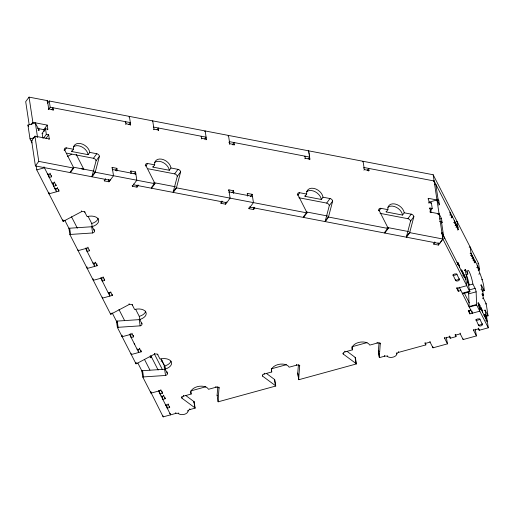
<?xml version="1.0" encoding="UTF-8"?>
<svg xmlns="http://www.w3.org/2000/svg" width="514" height="514" viewBox="0 0 514 514"><rect width="100%" height="100%" fill="white"/><g stroke="black" fill="none" stroke-linecap="round" stroke-linejoin="round"><path stroke-width="0.77" d="M266.451 373.466L274.489 379.435A2.609 1.548 -8.6 0 1 274.804 379.814L275.742 386.033L218.161 401.813L217.114 395.157L217.82 386.791M219.06 387.215L218.058 401.376A2.609 1.548 -8.6 0 0 218.161 401.813M347.079 351.377L355.11 357.346A2.615 1.548 -8.6 0 1 355.425 357.725L356.363 363.944L298.782 379.724A2.609 1.548 -8.6 0 1 298.679 379.287L297.741 373.068L298.441 364.702M298.679 379.287L299.681 365.126M425.547 342.966L425.836 344.907L398.678 352.347A2.609 1.548 -8.6 0 0 396.827 353.94A5.211 3.097 -8.6 0 1 393.12 357.121A5.211 3.097 -8.6 0 1 387.466 356.504A2.609 1.548 -8.6 0 0 384.639 356.196L379.403 357.628A2.609 1.548 -8.6 0 1 379.3 357.191L378.362 350.978L379.062 342.613M379.3 357.191L380.302 343.037M99.433 156.262L95.379 171.682A2.609 1.805 36.5 0 0 95.373 172.254L92.019 176.797A2.609 1.805 36.5 0 1 92.025 176.225L96.073 160.805L99.433 156.262A2.609 1.799 36.5 0 0 96.786 153.737L89.789 152.395A9.117 6.303 36.5 0 0 80.531 143.573A9.117 6.303 36.5 0 0 73.463 149.259L71.787 151.534L88.112 154.669L89.789 152.395M180.639 171.862L176.591 187.282A2.609 1.805 36.5 0 0 176.578 187.854L173.224 192.397A2.609 1.805 36.5 0 1 173.231 191.825L177.285 176.405L180.639 171.862A2.609 1.799 36.5 0 0 177.992 169.344L170.995 167.994A9.117 6.303 36.5 0 0 161.737 159.173A9.117 6.303 36.5 0 0 154.669 164.859L152.992 167.134L169.318 170.269L170.995 167.994M332.667 201.07L328.619 216.484A2.609 1.805 36.5 0 0 328.613 217.062L325.253 221.605A2.609 1.805 36.5 0 1 325.259 221.026L329.313 205.613L332.667 201.07A2.609 1.799 36.5 0 0 330.02 198.545L323.023 197.203A9.117 6.303 36.5 0 0 313.765 188.381A9.117 6.303 36.5 0 0 306.697 194.067L305.02 196.335L321.346 199.471L323.023 197.203M413.873 216.67L409.825 232.09A2.609 1.805 36.5 0 0 409.819 232.662L406.458 237.205A2.609 1.805 36.5 0 1 406.471 236.633L410.519 221.213L413.873 216.67A2.609 1.799 36.5 0 0 411.232 214.145L404.235 212.802A9.117 6.303 36.5 0 0 394.97 203.981A9.117 6.303 36.5 0 0 387.903 209.667L386.226 211.935L402.552 215.077L404.235 212.802M441.584 233.362L442.001 232.797L444.867 238.535M442.001 232.797L442.939 239.016L438.468 245.069L433.803 244.176L434.921 242.659L434.805 241.882M48.284 109.514L48.701 108.942L47.449 100.654L29.054 97.12L25.7 101.663L29.125 124.337M47.031 101.219L47.449 100.654M31.187 124.613L32.864 122.338L29.054 97.12M47.551 103.269L49.235 100.995L433.167 174.754L478.598 263.534L479.536 269.754L478.656 269.991M48.701 109.199L50.173 107.214L49.235 100.995M51.586 109.752L53.051 107.767L53.366 109.842L52.948 110.407M110.015 179.502L110.131 180.279L35.402 165.919L31.598 140.701L34.952 136.159L49.299 138.915L48.669 134.771L46.344 134.321L43.613 138.009M44.127 131.449L43.857 129.637L47.211 125.095L32.864 122.338M42.88 138.17L42.148 133.338L45.508 128.796L47.834 129.239L47.211 125.095M47.416 129.811L47.834 129.239M45.945 138.459L48.669 134.771M48.881 139.48L49.299 138.915M35.402 165.919L38.762 161.377L34.952 136.159M64.025 150.107L64.449 149.542A2.609 1.799 36.5 0 1 66.467 147.916L73.463 149.259M64.578 150.473L66.467 147.916M73.534 167.48L70.18 172.023A2.609 1.799 36.5 0 1 70.367 172.64L73.72 168.097A2.609 1.799 36.5 0 0 73.534 167.48L64.449 149.542M66.897 153.185L93.432 158.28L96.786 153.737M128.982 116.967L129.399 116.395L130.652 124.69L130.235 125.255M125.255 122.287L125.673 121.722L125.988 123.79L125.57 124.362M128.943 124.51L130.338 122.615L50.173 107.214M92.025 176.225L95.379 171.682M111.821 168.014L112.238 167.442L116.903 168.341L117.218 170.41L116.794 170.982M112.27 169.896L112.553 169.517L135.876 173.995L135.593 174.374M112.238 167.442L113.491 175.737L109.013 181.789L104.348 180.896L105.466 179.38L105.351 178.602M115.432 170.327L116.903 168.341M152.305 121.445L152.722 120.88L153.975 129.168L153.558 129.734M153.384 127.472L153.667 127.093L206.108 137.167L204.707 139.063M157.072 129.695L158.331 127.992L158.64 130.068L158.222 130.633M130.479 171.592L130.897 171.027L135.561 171.927L136.814 180.215L132.336 186.274L137 187.167L138.118 185.65L138.003 184.879M130.787 173.668L131.211 173.102L130.897 171.027M134.09 173.912L135.561 171.927M145.237 165.707L145.655 165.142A2.609 1.799 36.5 0 1 147.672 163.516L154.669 164.859M145.783 166.073L147.672 163.516M154.74 183.087L151.386 187.623A2.609 1.799 36.5 0 1 151.572 188.24L154.926 183.697A2.609 1.799 36.5 0 0 154.74 183.087L145.655 165.142M204.745 131.52L205.17 130.954L206.416 139.243L205.998 139.808M201.019 136.84L201.443 136.274L201.751 138.35L201.334 138.915M148.109 168.785L174.638 173.88L177.992 169.344M173.231 191.825L176.591 187.282M228.068 135.998L228.492 135.433L229.745 143.721L229.321 144.293M228.871 142.41L229.43 141.652L309.601 157.053L309.518 156.532M232.418 144.82L234.095 142.545L234.41 144.62L233.986 145.186M228.434 190.411L228.858 189.846L233.523 190.745L233.831 192.814L233.414 193.386M228.891 192.3L229.167 191.921L252.49 196.399L252.213 196.778M228.858 189.846L230.105 198.141L225.633 204.193L220.969 203.3L222.087 201.784L221.971 201.006M232.052 192.731L233.523 190.745M247.093 193.996L247.517 193.431L252.181 194.324L253.434 202.619L248.956 208.678L253.62 209.571L254.738 208.054L254.623 207.277M247.407 196.072L247.825 195.506L247.517 193.431M250.498 196.599L252.181 194.324M308.451 151.116L308.239 151.399L308.657 150.833L309.91 159.128L309.492 159.693M304.513 156.725L304.937 156.153L305.245 158.228L304.828 158.794M308.13 159.038L309.601 157.053M297.265 194.915L297.683 194.35A2.609 1.799 36.5 0 1 299.701 192.724L306.697 194.067M297.812 195.275L299.701 192.724M306.768 212.288L303.414 216.831A2.609 1.799 36.5 0 1 303.601 217.441L306.961 212.899A2.609 1.799 36.5 0 0 306.768 212.288L297.683 194.35M298.872 197.749L326.666 203.088L330.02 198.545M362.659 161.859L363.09 161.287L364.342 169.581L363.918 170.147M363.604 168.072L364.021 167.506L434.118 180.973L457.987 227.638L457.055 227.895M325.259 221.026L328.619 216.484M367.221 170.391L368.692 168.406L369.007 170.475L368.583 171.046M378.471 210.515L378.889 209.95A2.609 1.799 36.5 0 1 380.906 208.324L387.903 209.667M379.024 210.875L380.906 208.324M387.98 227.888L384.62 232.431A2.609 1.799 36.5 0 1 384.806 233.041L388.166 228.505A2.609 1.799 36.5 0 0 387.98 227.888L378.889 209.95M433.7 181.538L434.118 180.973M380.077 213.349L407.872 218.688L411.232 214.145M428.021 198.899L428.438 198.333L436.99 199.978L439.412 204.739L438.481 204.99M428.644 203.043L429.061 202.477L428.438 198.333M406.471 236.626L409.825 232.09M430.976 203.493L431.394 202.927L429.061 202.477M429.479 208.575L429.897 208.003L432.229 208.453L431.394 202.927M436.36 200.826L436.99 199.978L429.537 202.028L429.665 202.889M429.922 211.575L432.229 208.453M430.102 212.719L430.526 212.153L429.897 208.003M438.654 214.364L439.078 213.792L430.526 212.153M67.334 156.519L71.812 154.149M36.173 165.932L36.77 169.883L63.1 221.335A2.609 1.548 -8.6 0 0 63.775 221.084L81.694 211.595A2.609 1.548 -8.6 0 1 84.906 212.34L87.097 216.612A9.117 5.416 -8.6 0 1 98.335 219.221A9.117 5.416 -8.6 0 1 92.199 226.59L94.39 230.863A2.609 1.548 -8.6 0 1 92.636 232.97L70.604 234.429A2.609 1.548 -8.6 0 0 69.865 234.564L68.927 228.344A2.609 1.548 -8.6 0 1 69.666 228.21L91.698 226.751A2.609 1.548 -8.6 0 0 92.559 226.398M69.865 234.564L110.626 314.215A2.609 1.548 -8.6 0 0 111.307 313.964L129.226 304.474A2.609 1.548 -8.6 0 1 132.439 305.22L134.623 309.492A9.117 5.416 -8.6 0 1 145.86 312.101A9.117 5.416 -8.6 0 1 139.731 319.47L141.915 323.743A2.609 1.548 -8.6 0 1 140.161 325.85L118.136 327.309A2.609 1.548 -8.6 0 0 117.398 327.444L116.46 321.224A2.609 1.548 -8.6 0 1 117.198 321.089L139.223 319.631A2.609 1.548 -8.6 0 0 140.084 319.278M117.398 327.444L136.017 363.828A2.609 1.548 -8.6 0 0 136.692 363.571L154.611 354.088A2.609 1.548 -8.6 0 1 157.824 354.833L160.015 359.106A9.117 5.416 -8.6 0 1 171.252 361.715A9.117 5.416 -8.6 0 1 165.116 369.084L167.307 373.357A2.609 1.548 -8.6 0 1 165.553 375.464L143.522 376.923A2.609 1.548 -8.6 0 0 142.783 377.058L141.845 370.838A2.609 1.548 -8.6 0 1 142.584 370.703L164.615 369.245A2.609 1.548 -8.6 0 0 165.264 369.001M32.08 142.943L30.011 138.896L27.923 125.075L35.37 123.032L39.051 130.228L38.12 130.485M30.011 138.896L34.663 137.617M36.989 136.981L37.683 137.302M36.77 169.883L44.217 167.847M48.509 174.002L49.138 177.465L51.618 176.784L50.16 173.938L47.68 174.619L47.564 173.841M53.109 182.753L53.636 186.254L56.116 185.573L54.657 182.721L52.177 183.402L52.087 182.817M48.843 192.654L49.016 193.817L58.943 191.099L57.484 188.246L55.004 188.927L54.889 188.15M86.468 247.954L87.001 251.449L89.481 250.768L88.022 247.921L78.096 250.639L77.974 249.862M86.975 266.894L87.207 268.449L97.14 265.732L95.681 262.879L93.195 263.56L93.079 262.782M434.414 184.693L435.814 184.308L438.056 199.169L438.783 200.588L439.412 204.739M101.663 277.637L102.19 281.139L104.67 280.458L103.211 277.605L93.285 280.329L93.053 278.774M436.662 199.548L438.056 199.169M437.388 200.974L438.783 200.588M102.247 297.098L102.402 298.139L112.328 295.415L110.87 292.569L108.39 293.25L108.268 292.472M437.665 214.132L439.059 213.753L441.487 218.501L442.117 222.646L441.185 222.903M449.397 212.931L450.328 212.68L450.643 214.749L452.102 217.602L451.17 217.859M449.711 215.006L450.643 214.749M439.631 219.009L441.487 218.501M439.528 221.733L441.385 221.226L442.117 222.646M456.117 221.675L457.049 221.425L458.302 229.713L457.37 229.97M453.599 222.607L454.53 222.35L455.989 225.203L455.057 225.453M454.749 223.384L455.674 223.127L455.989 225.203M455.597 225.048L456.528 224.791L456.843 226.86L458.302 229.713M455.912 227.117L456.843 226.86M443.171 236.26L443.64 236.132L465.812 279.462L465.189 279.635M121.972 335.565L122.146 336.728L132.079 334.01L133.537 336.856L131.051 337.537L130.466 333.65M469.16 247.17L470.092 246.913L471.344 255.207L472.803 258.054L471.871 258.311M470.098 253.389L471.03 253.132L479.536 269.754M470.413 255.464L471.344 255.207M471.556 256.242L472.488 255.985L472.803 258.054M131.089 353.375L131.263 354.544L141.189 351.82L139.731 348.974L137.251 349.649L137.135 348.871M472.405 257.893L473.336 257.636L473.651 259.711L475.109 262.564L474.178 262.815M456.914 262.686L457.845 262.429L459.298 265.275L459.612 267.351M472.719 259.968L473.651 259.711M457.222 264.755L458.154 264.498L457.845 262.429M473.304 260.9L474.795 260.489L475.109 262.564M458.372 265.532L459.298 265.275M477.718 263.772L478.598 263.534M460.801 270.28L461.733 270.03L463.191 272.876L463.499 274.951L462.574 275.208M464.682 270.068L465.613 269.818L467.798 274.091L465.935 274.598M464.264 270.717L465.196 270.46A2.609 0.411 74.7 0 1 465.613 269.818M476.606 267.569L477.538 267.312C480.455 274.868 483.905 282.25 484.233 290.641L482.37 291.149M150.062 357.783L150.987 357.526L150.756 355.971M462.259 273.133L463.191 272.876M463.108 274.797L464.039 274.54L465.498 277.387L466.751 285.681L456.824 288.399L456.708 287.622M478.187 270.653L479.119 270.396M463.422 276.866L464.354 276.616L464.039 274.54M464.566 277.644L465.498 277.387M161.023 361.156L161.949 360.905L164.865 366.604L165.29 369.373M478.707 274.11L479.639 273.853M163.94 366.855L164.865 366.604M481.624 279.809L482.556 279.552M467.586 281.968L469.179 285.084L472.899 284.062L475.09 288.341A2.609 0.411 74.7 0 1 476.131 291.836L476.6 304.506A2.609 0.411 74.7 0 0 476.658 305.04L488.3 327.791L479.202 330.284L478.354 328.086M456.824 288.399L458.282 291.252L460.762 290.571L460.647 289.793M480.384 285.193L481.316 284.942L484.233 290.641M469.038 289.999L475.09 288.341M469.77 291.155L462.324 293.198A2.609 0.411 74.7 0 1 462.439 293.847L469.886 291.811A2.609 0.411 74.7 0 0 469.77 291.155L465.196 270.46M481.008 289.343L481.939 289.086L482.672 290.513L483.398 295.319L482.466 295.569M476.658 305.04L469.211 307.076A2.609 0.411 74.7 0 1 469.154 306.543L468.684 293.879L476.131 291.836M481.74 290.763L482.672 290.513M481.734 294.149L482.665 293.892L483.398 295.319M482.363 298.293L483.295 298.036L486.212 303.735L488.037 315.827L486.173 316.341M477.615 303.138L478.547 302.881L480.005 305.734L480.314 307.809L479.382 308.059M142.783 377.058L151.013 393.133L160.94 390.415L162.398 393.261L159.918 393.942L159.385 390.447M469.154 306.543L476.6 304.506M478.232 305.117L478.855 304.95L487.362 321.571L486.43 321.828M485.28 303.992L486.212 303.735M478.605 306.113L480.005 305.734M479.922 307.642L480.847 307.391L482.305 310.238L482.62 312.313M468.293 310.263L468.408 311.041L470.888 310.36L470.773 309.582M162.218 396.3L162.687 399.41L165.193 398.723L163.735 395.876L161.255 396.557L161.133 395.78M480.23 309.717L481.162 309.46L480.847 307.391M481.38 310.495L482.305 310.238M468.408 311.041L469.867 313.887L479.8 311.176L478.547 302.881M484.188 310.385L485.12 310.128L488.037 315.827M190.675 390.942L205.786 386.798M286.407 364.709L271.302 368.846L271.771 371.956L264.324 373.999A2.609 1.548 -8.6 0 0 262.57 376.107L275.427 385.654A2.609 1.548 -8.6 0 1 275.742 386.033M352.675 346.552L367.028 342.62M195.121 408.129A2.609 1.548 -8.6 0 0 194.806 407.743L181.95 398.196A2.609 1.548 -8.6 0 1 183.704 396.088L191.15 394.052A9.117 5.416 -8.6 0 1 197.28 386.682A9.117 5.416 -8.6 0 1 208.523 389.291L215.97 387.248A2.609 1.548 -8.6 0 1 219.176 387.993M299.797 365.904A2.609 1.548 -8.6 0 0 296.591 365.158L289.144 367.195A9.117 5.416 -8.6 0 0 277.907 364.593A9.117 5.416 -8.6 0 0 271.771 371.956M356.363 363.944A2.615 1.548 -8.6 0 0 356.048 363.565L343.191 354.011A2.609 1.548 -8.6 0 1 344.945 351.91L352.392 349.867A9.117 5.416 -8.6 0 1 358.528 342.497A9.117 5.416 -8.6 0 1 369.765 345.106L377.212 343.069A2.609 1.548 -8.6 0 1 380.424 343.815M484.811 314.529L485.743 314.272L486.475 315.699L488.3 327.791M483.809 315.243L484.741 314.986L486.199 317.838L486.507 319.914L485.582 320.164M485.544 315.956L486.475 315.699M166.677 404.691L167.204 408.193L169.691 407.512L168.232 404.659L165.726 405.347L165.636 404.769M485.267 318.095L486.199 317.838M193.527 402.089L194.183 401.909L195.121 408.129L189.884 409.562A2.609 1.548 -8.6 0 0 188.028 411.149A5.211 3.097 -8.6 0 1 184.32 414.335A5.211 3.097 -8.6 0 1 178.673 413.719A2.609 1.548 -8.6 0 0 175.846 413.41L163.163 416.88L150.891 392.355M379.403 357.628L378.465 351.409L379.12 351.235M424.988 342.703L425.11 343.481L430.07 342.125L432.987 347.824L447.469 343.853L446.345 337.28M444.43 337.377L444.552 338.154L449.512 336.792L450.245 338.218L455.995 336.644L455.706 334.698M455.153 334.441L455.269 335.218L460.236 333.856L463.146 339.555L476.42 335.918L475.212 329.166M473.388 329.442L473.51 330.219L478.47 328.864M81.553 168.804L82.927 168.708A2.609 1.548 -8.6 0 0 83.795 168.361M48.701 108.942L53.366 109.842M125.988 123.79L130.652 124.69M153.975 129.168L158.64 130.068M201.751 138.35L206.416 139.243M229.745 143.721L234.41 144.62M305.245 158.228L309.91 159.128M364.342 169.581L369.007 170.475M37.58 128.429L43.857 129.637M42.148 133.338L42.88 133.473M31.598 140.701L32.491 140.875M73.836 167.268L94.557 171.246M153.673 182.605L175.415 186.781M306.151 211.89L327.707 216.034M386.984 227.419L408.54 231.557M38.762 161.377L73.72 168.097M95.373 172.254L154.926 183.697M176.578 187.854L306.961 212.899M328.607 217.062L388.166 228.505M409.819 232.662L442.888 239.016L469.886 291.811M185.83 395.555L193.868 401.53A2.609 1.548 -8.6 0 1 194.183 401.909M134.154 343.596L134.719 344.708M429.537 202.028L429.987 202.914M464.251 293.012L469.314 302.9M473.51 330.219L476.42 335.918M455.269 335.218L455.995 336.644M444.552 338.154L447.469 343.853M425.11 343.481L425.836 344.907M76.143 154.296L83.846 169.35M88.087 216.355L91.73 223.481L92.199 226.59M135.612 309.235L139.262 316.361L139.731 319.47M161.004 358.849L164.647 365.974L165.116 369.084M154.63 354.416L162.411 369.617M151 356.086L158.132 370.016M150.172 355.926L150.987 357.526M27.923 125.075L28.611 126.425M71.517 216.812L77.331 228.171M118.959 309.524L124.69 320.723M144.575 359.575L149.915 370.016M48.669 174.355L49.055 175.113M169.851 413.359L170.609 414.843L170.532 414.323M64.796 220.268L69.159 228.794M112.232 312.962L117.051 322.387M137.887 363.109L142.217 371.558M308.818 151.868L308.895 152.388M309.049 153.423L309.132 153.943M309.287 154.977L309.364 155.498M150.859 392.098L150.775 391.578L150.833 391.97M121.914 335.173L121.991 335.693M48.785 192.262L49.016 193.817M481.316 284.942L481.939 289.086M482.665 293.892L483.295 298.036M485.12 310.128L485.743 314.272M477.223 265.237L477.538 267.312M484.741 314.986L485.049 317.061M482.151 323.524L482.267 324.302A1.953 1.163 -8.6 0 1 480.956 325.876A1.953 1.163 -8.6 0 1 478.547 325.317L475.938 319.406M479.723 318.77L482.267 324.302L478.547 325.317L478.425 324.54M479.022 329.121L479.202 330.284M472.038 311.143L472.115 311.657M472.193 312.178L472.353 313.212L459.227 287.204M469.398 310.777L469.867 313.887M454.215 220.281L454.53 222.35M461.733 270.03L462.047 272.099M451.787 215.527L452.102 217.602M459.143 278.562L459.259 279.34A1.953 1.163 -8.6 0 1 457.948 280.92A1.953 1.163 -8.6 0 1 455.539 280.361L452.988 274.829M456.715 273.814L459.259 279.34L455.539 280.361L455.423 279.584M457.756 287.75L458.282 291.252M463.03 338.777L463.146 339.555M460.114 333.078L460.236 333.856M441.385 221.226L443.64 236.132M433.167 174.754L442.888 239.016L439.528 243.559L250.074 207.161L249.958 206.384M438.114 242.736L438.468 245.069M449.949 336.278L450.007 336.664M450.129 337.441L450.245 338.218M430.706 209.77L431.092 212.353M449.397 336.015L449.512 336.792M433.688 243.398L433.803 244.176M432.814 346.654L432.987 347.824M429.955 341.347L430.07 342.125M398.562 351.57L398.678 352.347M396.647 352.771L396.827 353.94M387.35 355.727L387.466 356.504M384.523 355.418L384.639 356.196M377.096 342.292L377.212 343.069M355.11 357.346L356.054 363.565M351.923 346.757L352.392 349.867M344.83 351.133L344.945 351.91M343.076 353.234L343.191 354.011M296.469 364.381L296.591 365.158M298.782 379.724L297.844 373.505A2.609 1.548 -8.6 0 1 297.741 373.068M253.267 207.238L253.62 209.571M248.84 207.9L248.956 208.678M274.489 379.435L275.427 385.654M264.209 373.222L264.324 373.999M262.397 374.937L262.57 376.107M226.635 201.906L226.751 202.683L133.454 184.757L133.338 183.98M225.338 202.253L225.633 204.193M220.853 202.522L220.969 203.3M215.848 386.47L215.97 387.248M193.868 401.53L194.806 407.743M190.797 391.719L191.15 394.052M189.769 408.784L189.884 409.562M187.912 410.371L188.028 411.149M183.582 395.311L183.704 396.088M181.712 396.641L181.95 398.196M178.551 412.941L178.673 413.719M175.73 412.633L175.846 413.41M167.069 371.802L167.307 373.357M164.615 369.245L165.553 375.464M136.711 185.226L137 187.167M169.575 406.735L169.691 407.512M170.494 414.066L170.609 414.843L158.383 390.576M161.833 360.128L161.949 360.905M168.117 403.882L168.232 404.659M165.02 397.56L165.193 398.723M157.708 354.056L157.824 354.833M132.22 185.496L132.336 186.274M163.619 395.099L163.735 395.876M162.103 391.321L162.161 391.707M162.283 392.484L162.398 393.261M160.824 389.638L160.94 390.415M154.496 353.311L154.611 354.088M163.002 415.813L163.163 416.88M141.8 322.965L141.915 323.743M139.223 319.631L140.161 325.85M140.958 350.265L141.189 351.82M139.615 348.196L139.731 348.974M142.584 370.703L143.522 376.923M132.316 304.442L132.439 305.22M138.24 349.391L138.709 352.501L129.515 334.171M129.11 303.697L129.226 304.474M133.299 335.301L133.357 335.693M133.415 336.079L133.537 336.856M136.576 362.794L136.692 363.571M131.957 333.233L132.079 334.01M108.66 179.457L109.013 181.789M135.837 362.659L136.017 363.828M104.233 180.118L104.348 180.896M117.198 321.089L118.136 327.309M112.148 294.252L112.328 295.415M110.754 291.791L110.87 292.569M109.302 292.472L109.848 296.096L100.654 277.766M111.191 313.187L111.307 313.964M110.51 313.437L110.626 314.215M104.438 278.903L104.67 280.458M103.096 276.828L103.211 277.605M94.152 229.308L94.39 230.863M82.927 168.708L83.05 169.485M91.698 226.751L92.636 232.97M96.844 263.791L96.902 264.177M97.017 264.954L97.14 265.732M95.559 262.108L95.681 262.879M94.107 262.782L94.653 266.413L85.465 248.082M84.791 211.562L84.906 212.34M89.365 249.99L89.481 250.768M87.907 247.144L88.022 247.921M81.578 210.817L81.694 211.595M69.666 228.21L70.604 234.429M63.659 220.307L63.775 221.084M58.712 189.544L58.943 191.099M62.862 219.78L63.1 221.335M57.369 187.469L57.484 188.246M56 184.796L56.116 185.573M55.917 188.15L56.463 191.78L43.966 166.812M54.542 181.943L54.657 182.721M45.508 128.796L46.344 134.321M51.445 175.621L51.618 176.784M50.044 173.16L50.16 173.938M38.736 128.159L39.051 130.228M35.37 123.032L37.458 136.852M150.936 392.612L151.013 393.133M122.069 336.214L122.146 336.728M378.465 351.409A2.609 1.548 -8.6 0 1 378.362 350.978M217.223 395.594A2.609 1.548 -8.6 0 1 217.114 395.157M170.989 361.149A9.117 5.416 -8.6 0 1 164.647 365.974M145.7 311.131A9.117 5.416 -8.6 0 1 139.262 316.361M98.174 218.251A9.117 5.416 -8.6 0 1 91.73 223.481M407.872 218.688A2.609 1.799 36.5 0 1 410.519 221.213M326.666 203.088A2.609 1.799 36.5 0 1 329.313 205.613M174.638 173.88A2.609 1.799 36.5 0 1 177.285 176.405M93.432 158.28A2.609 1.799 36.5 0 1 96.073 160.805M71.787 151.534A9.117 6.303 36.5 0 1 71.716 150.885M73.399 146.863A9.117 6.303 36.5 0 1 82.06 146.998A9.117 6.303 36.5 0 1 88.112 154.669M152.992 167.134A9.117 6.303 36.5 0 1 152.928 166.485M154.605 162.463A9.117 6.303 36.5 0 1 163.266 162.597A9.117 6.303 36.5 0 1 169.318 170.269M386.226 211.935A9.117 6.303 36.5 0 1 386.162 211.293M387.845 207.264A9.117 6.303 36.5 0 1 396.5 207.405A9.117 6.303 36.5 0 1 402.552 215.077M305.02 196.335A9.117 6.303 36.5 0 1 304.956 195.693M306.64 191.664A9.117 6.303 36.5 0 1 315.294 191.806A9.117 6.303 36.5 0 1 321.346 199.471M468.17 291.74A2.609 0.411 74.7 0 1 468.684 293.879M467.798 274.091A9.117 1.433 74.7 0 1 469.256 271.822A9.117 1.433 74.7 0 1 472.899 284.062M466.275 274.495A9.117 1.433 74.7 0 1 469.179 285.084M456.83 274.592L453.104 275.607A1.953 1.163 -8.6 0 1 454.421 274.033A1.953 1.163 -8.6 0 1 456.83 274.592M479.838 319.547L476.112 320.569A1.953 1.163 -8.6 0 1 477.429 318.988A1.953 1.163 -8.6 0 1 479.838 319.547"/></g></svg>
